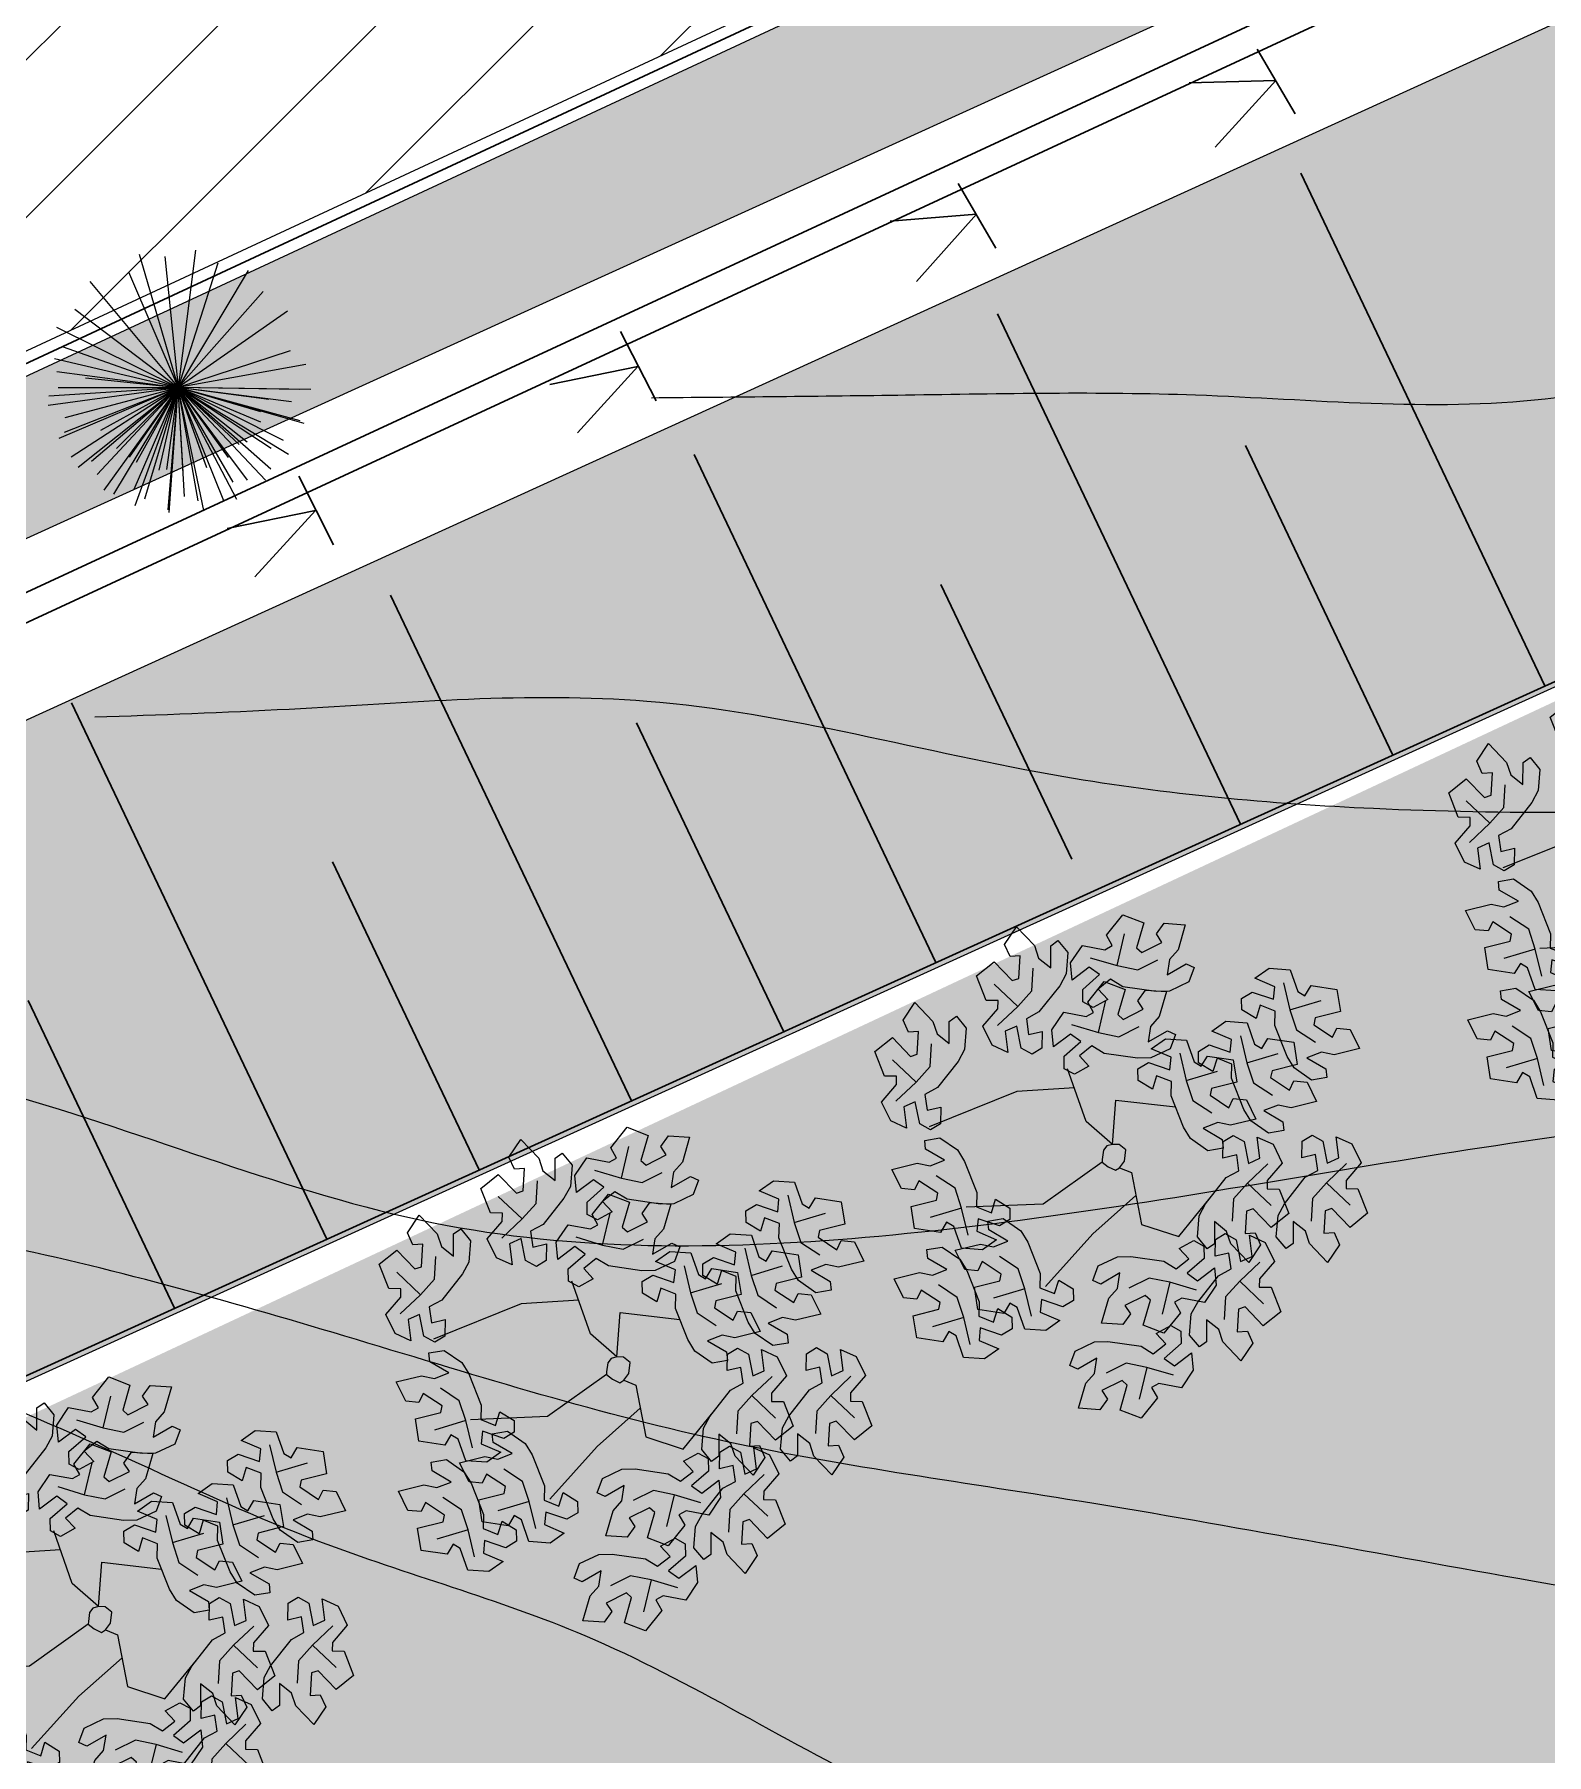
# Model space of a CAD drawing. Header units: millimetres. Extents: x 5637 to 6048, y 3385 to 3927.
# Drawn here: x 5880.16 to 5893.72, y 3518.58 to 3534.02 of the extents above; entities that cross this region are included whole.
import ezdxf

# ---------------------------------------------------------------- set-up
doc = ezdxf.new("R2010")
doc.units = ezdxf.units.MM
doc.layers.add('Contour Lines', color=253, linetype='Continuous')
doc.layers.add('dr', color=7, linetype='Continuous', lineweight=30, true_color=0x424d8a)
for name, color, linetype, lineweight in [('hatch', 253, 'Continuous', 13), ('project gr', 250, 'Continuous', 30), ('road', 19, 'Continuous', 30), ('trees new', 7, 'Continuous', 20)]:
    doc.layers.add(name, color=color, linetype=linetype, lineweight=lineweight)
doc.layers.add('plants1', color=7, linetype='Continuous', true_color=0x89ee5d)
doc.styles.get("Standard").update_dxf_attribs({"font": 'arial.ttf'})
pattern_1 = [(45, (2816.3681, -1263.7476), (-0.265165043, 0.265165043), []), (135, (2816.3681, -1263.7476), (-0.79549513, 0.265165043), [0.9375, -0.5625])]

# ---------------------------------------------------------------- blocks, each defined once
blk = doc.blocks.new('212')
at = {"color": 48, "linetype": 'Continuous'}
for p, q in [((2813.16, 4856.989), (2813.307, 4857.173)), ((2813.307, 4857.173), (2813.495, 4857.1)), ((2812.246, 4856.905), (2812.352, 4857.064)), ((2812.352, 4857.064), (2812.514, 4856.895)), ((2813.212, 4856.895), (2813.16, 4856.989)), ((2813.16, 4856.989), (2813.16, 4856.989)), ((2813.255, 4856.716), (2813.323, 4857.001)), ((2813.495, 4857.1), (2813.43, 4856.875)), ((2813.608, 4857), (2813.677, 4857.096)), ((2813.658, 4856.924), (2813.608, 4857)), ((2813.677, 4857.096), (2813.867, 4857.083)), ((2813.867, 4857.083), (2813.802, 4856.858)), ((2812.295, 4856.797), (2812.246, 4856.905)), ((2812.514, 4856.895), (2812.551, 4856.783)), ((2812.66, 4856.894), (2812.725, 4856.94)), ((2812.66, 4856.696), (2812.66, 4856.894)), ((2812.725, 4856.94), (2812.813, 4856.833)), ((2812.813, 4856.833), (2812.797, 4856.642)), ((2812.838, 4856.74), (2812.944, 4856.897)), ((2812.944, 4856.897), (2813.146, 4856.859)), ((2813.146, 4856.859), (2813.212, 4856.895)), ((2813.43, 4856.875), (2813.477, 4856.833)), ((2813.477, 4856.833), (2813.658, 4856.924)), ((2813.802, 4856.858), (2813.724, 4856.77)), ((2811.994, 4856.623), (2812.151, 4856.749)), ((2812.151, 4856.749), (2812.314, 4856.581)), ((2812.386, 4856.803), (2812.295, 4856.797)), ((2812.374, 4856.601), (2812.386, 4856.803)), ((2812.49, 4856.49), (2812.502, 4856.693)), ((2812.551, 4856.783), (2812.66, 4856.696)), ((2812.853, 4856.586), (2812.838, 4856.74)), ((2813.006, 4856.701), (2812.853, 4856.586)), ((2813.098, 4856.635), (2813.006, 4856.701)), ((2813.015, 4856.787), (2813.255, 4856.716)), ((2813.255, 4856.716), (2813.44, 4856.678)), ((2813.44, 4856.678), (2813.621, 4856.768)), ((2813.724, 4856.77), (2813.703, 4856.632)), ((2813.703, 4856.632), (2813.875, 4856.731)), ((2813.875, 4856.731), (2813.947, 4856.699)), ((2813.947, 4856.699), (2813.899, 4856.569)), ((2814.492, 4856.602), (2814.619, 4856.692)), ((2814.619, 4856.692), (2814.808, 4856.679)), ((2814.808, 4856.679), (2814.876, 4856.485)), ((2812.08, 4856.404), (2811.994, 4856.623)), ((2812.364, 4856.35), (2812.151, 4856.551)), ((2812.314, 4856.581), (2812.374, 4856.601)), ((2812.74, 4856.536), (2812.554, 4856.3)), ((2812.797, 4856.642), (2812.74, 4856.536)), ((2812.947, 4856.502), (2813.098, 4856.635)), ((2812.992, 4856.389), (2813.139, 4856.573)), ((2813.197, 4856.594), (2813.085, 4856.506)), ((2813.139, 4856.573), (2813.327, 4856.501)), ((2813.307, 4856.527), (2813.197, 4856.594)), ((2813.605, 4856.484), (2813.307, 4856.527)), ((2813.899, 4856.569), (2813.725, 4856.487)), ((2814.669, 4856.527), (2814.492, 4856.602)), ((2814.658, 4856.414), (2814.669, 4856.527)), ((2814.748, 4856.562), (2814.806, 4856.319)), ((2814.94, 4856.446), (2814.995, 4856.538)), ((2814.995, 4856.538), (2814.995, 4856.538)), ((2814.995, 4856.538), (2815.228, 4856.503)), ((2811.335, 4856.226), (2811.441, 4856.385)), ((2811.441, 4856.385), (2811.603, 4856.216)), ((2812.187, 4856.402), (2812.08, 4856.404)), ((2812.08, 4856.404), (2812.08, 4856.404)), ((2812.186, 4856.327), (2812.187, 4856.402)), ((2812.364, 4856.35), (2812.49, 4856.49)), ((2812.949, 4856.391), (2812.947, 4856.502)), ((2812.947, 4856.502), (2812.947, 4856.502)), ((2813.04, 4856.341), (2812.949, 4856.391)), ((2813.044, 4856.296), (2812.992, 4856.389)), ((2812.992, 4856.389), (2812.992, 4856.389)), ((2813.171, 4856.413), (2813.04, 4856.341)), ((2813.085, 4856.506), (2813.171, 4856.413)), ((2813.087, 4856.116), (2813.155, 4856.402)), ((2813.327, 4856.501), (2813.262, 4856.276)), ((2813.44, 4856.4), (2813.509, 4856.497)), ((2813.49, 4856.324), (2813.44, 4856.4)), ((2813.509, 4856.497), (2813.699, 4856.484)), ((2813.725, 4856.487), (2813.605, 4856.484)), ((2813.699, 4856.484), (2813.634, 4856.259)), ((2814.371, 4856.422), (2814.467, 4856.479)), ((2814.374, 4856.318), (2814.371, 4856.422)), ((2814.467, 4856.479), (2814.467, 4856.479)), ((2814.467, 4856.479), (2814.658, 4856.414)), ((2814.806, 4856.319), (2815.087, 4856.403)), ((2814.876, 4856.485), (2814.94, 4856.446)), ((2815.228, 4856.503), (2815.259, 4856.304)), ((2811.384, 4856.118), (2811.335, 4856.226)), ((2811.603, 4856.216), (2811.64, 4856.104)), ((2811.749, 4856.017), (2811.75, 4856.215)), ((2811.75, 4856.215), (2811.814, 4856.261)), ((2811.814, 4856.261), (2811.902, 4856.154)), ((2812.052, 4856.172), (2812.186, 4856.327)), ((2812.182, 4856.178), (2812.364, 4856.35)), ((2812.554, 4856.3), (2812.441, 4856.239)), ((2812.441, 4856.239), (2812.461, 4856.097)), ((2812.671, 4856.141), (2812.777, 4856.298)), ((2812.777, 4856.298), (2812.979, 4856.26)), ((2812.979, 4856.26), (2813.044, 4856.296)), ((2813.262, 4856.276), (2813.309, 4856.234)), ((2813.309, 4856.234), (2813.49, 4856.324)), ((2813.634, 4856.259), (2813.556, 4856.171)), ((2814.106, 4856.127), (2814.232, 4856.217)), ((2814.232, 4856.217), (2814.421, 4856.204)), ((2814.502, 4856.24), (2814.374, 4856.318)), ((2814.539, 4856.361), (2814.502, 4856.24)), ((2814.672, 4856.308), (2814.539, 4856.361)), ((2814.669, 4856.18), (2814.672, 4856.308)), ((2814.806, 4856.319), (2814.865, 4856.14)), ((2815.031, 4856.247), (2815.019, 4856.186)), ((2815.259, 4856.304), (2815.031, 4856.247)), ((2811.083, 4855.944), (2811.24, 4856.07)), ((2811.24, 4856.07), (2811.403, 4855.901)), ((2811.475, 4856.124), (2811.384, 4856.118)), ((2811.463, 4855.921), (2811.475, 4856.124)), ((2811.64, 4856.104), (2811.749, 4856.017)), ((2811.902, 4856.154), (2811.886, 4855.963)), ((2812.135, 4856.001), (2812.052, 4856.172)), ((2812.356, 4856.174), (2812.252, 4856.127)), ((2812.252, 4856.127), (2812.276, 4855.937)), ((2812.395, 4855.976), (2812.356, 4856.174)), ((2812.461, 4856.097), (2812.584, 4856.126)), ((2812.584, 4856.126), (2812.581, 4855.976)), ((2812.685, 4855.986), (2812.671, 4856.141)), ((2812.838, 4856.102), (2812.685, 4855.986)), ((2812.931, 4856.035), (2812.838, 4856.102)), ((2812.847, 4856.188), (2813.087, 4856.116)), ((2813.087, 4856.116), (2813.272, 4856.078)), ((2813.272, 4856.078), (2813.453, 4856.169)), ((2813.556, 4856.171), (2813.535, 4856.033)), ((2813.535, 4856.033), (2813.707, 4856.132)), ((2813.562, 4855.969), (2813.689, 4856.059)), ((2813.689, 4856.059), (2813.878, 4856.046)), ((2813.707, 4856.132), (2813.779, 4856.099)), ((2813.779, 4856.099), (2813.731, 4855.969)), ((2814.282, 4856.052), (2814.106, 4856.127)), ((2814.361, 4856.087), (2814.419, 4855.844)), ((2814.421, 4856.204), (2814.489, 4856.01)), ((2814.553, 4855.971), (2814.608, 4856.063)), ((2814.608, 4856.063), (2814.608, 4856.063)), ((2814.608, 4856.063), (2814.841, 4856.028)), ((2814.78, 4855.9), (2814.669, 4856.18)), ((2814.865, 4856.14), (2815.034, 4856.028)), ((2815.019, 4856.186), (2815.188, 4856.074)), ((2815.188, 4856.074), (2815.228, 4856.156)), ((2815.228, 4856.156), (2815.346, 4856.144)), ((2815.346, 4856.144), (2815.43, 4855.972)), ((2811.169, 4855.725), (2811.083, 4855.944)), ((2811.403, 4855.901), (2811.463, 4855.921)), ((2811.579, 4855.811), (2811.591, 4856.014)), ((2811.886, 4855.963), (2811.829, 4855.857)), ((2812.276, 4855.937), (2812.135, 4856.001)), ((2812.493, 4855.922), (2812.395, 4855.976)), ((2812.395, 4855.976), (2812.395, 4855.976)), ((2812.581, 4855.976), (2812.493, 4855.922)), ((2812.779, 4855.903), (2812.931, 4856.035)), ((2813.029, 4855.995), (2812.917, 4855.906)), ((2812.917, 4855.906), (2813.003, 4855.814)), ((2813.139, 4855.928), (2813.029, 4855.995)), ((2813.437, 4855.885), (2813.139, 4855.928)), ((2813.731, 4855.969), (2813.557, 4855.888)), ((2813.739, 4855.894), (2813.562, 4855.969)), ((2813.818, 4855.929), (2813.876, 4855.686)), ((2813.878, 4856.046), (2813.946, 4855.852)), ((2813.985, 4855.946), (2814.08, 4856.004)), ((2813.987, 4855.843), (2813.985, 4855.946)), ((2814.01, 4855.813), (2814.065, 4855.905)), ((2814.065, 4855.905), (2814.065, 4855.905)), ((2814.065, 4855.905), (2814.298, 4855.87)), ((2814.08, 4856.004), (2814.08, 4856.004)), ((2814.08, 4856.004), (2814.271, 4855.939)), ((2814.271, 4855.939), (2814.282, 4856.052)), ((2814.419, 4855.844), (2814.701, 4855.928)), ((2814.489, 4856.01), (2814.553, 4855.971)), ((2814.841, 4856.028), (2814.872, 4855.829)), ((2815.088, 4855.94), (2814.958, 4855.89)), ((2815.203, 4855.916), (2815.088, 4855.94)), ((2815.43, 4855.972), (2815.203, 4855.916)), ((2811.453, 4855.67), (2811.24, 4855.872)), ((2811.453, 4855.67), (2811.579, 4855.811)), ((2811.829, 4855.857), (2811.643, 4855.621)), ((2812.781, 4855.791), (2812.779, 4855.903)), ((2812.779, 4855.903), (2812.779, 4855.903)), ((2812.872, 4855.742), (2812.781, 4855.791)), ((2812.978, 4855.318), (2812.811, 4855.791)), ((2813.003, 4855.814), (2812.872, 4855.742)), ((2813.557, 4855.888), (2813.437, 4855.885)), ((2813.441, 4855.789), (2813.537, 4855.846)), ((2813.444, 4855.685), (2813.441, 4855.789)), ((2813.537, 4855.846), (2813.537, 4855.846)), ((2813.537, 4855.846), (2813.727, 4855.781)), ((2813.727, 4855.781), (2813.739, 4855.894)), ((2813.876, 4855.686), (2814.157, 4855.77)), ((2813.946, 4855.852), (2814.01, 4855.813)), ((2814.115, 4855.765), (2813.987, 4855.843)), ((2814.152, 4855.886), (2814.115, 4855.765)), ((2814.285, 4855.833), (2814.152, 4855.886)), ((2814.282, 4855.705), (2814.285, 4855.833)), ((2814.298, 4855.87), (2814.329, 4855.671)), ((2814.419, 4855.844), (2814.479, 4855.665)), ((2814.645, 4855.772), (2814.632, 4855.711)), ((2814.872, 4855.829), (2814.645, 4855.772)), ((2814.843, 4855.798), (2814.78, 4855.9)), ((2815, 4855.688), (2814.843, 4855.798)), ((2814.958, 4855.89), (2815.129, 4855.79)), ((2815.129, 4855.79), (2815.137, 4855.711)), ((2811.141, 4855.492), (2811.275, 4855.648)), ((2811.276, 4855.723), (2811.169, 4855.725)), ((2811.169, 4855.725), (2811.169, 4855.725)), ((2811.271, 4855.499), (2811.453, 4855.67)), ((2811.275, 4855.648), (2811.276, 4855.723)), ((2811.643, 4855.621), (2811.53, 4855.56)), ((2812.872, 4855.62), (2812.357, 4855.587)), ((2813.572, 4855.607), (2813.444, 4855.685)), ((2813.609, 4855.728), (2813.572, 4855.607)), ((2813.742, 4855.675), (2813.609, 4855.728)), ((2813.739, 4855.547), (2813.742, 4855.675)), ((2813.876, 4855.686), (2813.935, 4855.507)), ((2814.101, 4855.614), (2814.089, 4855.553)), ((2814.329, 4855.671), (2814.101, 4855.614)), ((2814.393, 4855.425), (2814.282, 4855.705)), ((2814.479, 4855.665), (2814.648, 4855.553)), ((2814.632, 4855.711), (2814.801, 4855.599)), ((2814.801, 4855.599), (2814.842, 4855.681)), ((2814.842, 4855.681), (2814.959, 4855.669)), ((2814.959, 4855.669), (2815.044, 4855.497)), ((2815.137, 4855.711), (2815, 4855.688)), ((2811.224, 4855.322), (2811.141, 4855.492)), ((2811.445, 4855.494), (2811.341, 4855.448)), ((2811.341, 4855.448), (2811.365, 4855.257)), ((2811.484, 4855.297), (2811.445, 4855.494)), ((2811.53, 4855.56), (2811.55, 4855.418)), ((2811.55, 4855.418), (2811.673, 4855.447)), ((2812.357, 4855.587), (2811.568, 4855.27)), ((2811.673, 4855.447), (2811.67, 4855.297)), ((2813.213, 4855.112), (2813.244, 4855.51)), ((2813.244, 4855.51), (2813.778, 4855.448)), ((2813.85, 4855.267), (2813.739, 4855.547)), ((2813.935, 4855.507), (2814.104, 4855.395)), ((2814.089, 4855.553), (2814.258, 4855.441)), ((2814.258, 4855.441), (2814.298, 4855.523)), ((2814.298, 4855.523), (2814.416, 4855.511)), ((2814.416, 4855.511), (2814.5, 4855.339)), ((2814.701, 4855.465), (2814.571, 4855.415)), ((2814.817, 4855.441), (2814.701, 4855.465)), ((2815.044, 4855.497), (2814.817, 4855.441)), ((2811.365, 4855.257), (2811.224, 4855.322)), ((2811.582, 4855.243), (2811.484, 4855.297)), ((2811.484, 4855.297), (2811.484, 4855.297)), ((2811.67, 4855.297), (2811.582, 4855.243)), ((2814.158, 4855.307), (2814.028, 4855.257)), ((2814.273, 4855.284), (2814.158, 4855.307)), ((2814.5, 4855.339), (2814.273, 4855.284)), ((2814.456, 4855.323), (2814.393, 4855.425)), ((2814.614, 4855.213), (2814.456, 4855.323)), ((2814.571, 4855.415), (2814.743, 4855.315)), ((2814.743, 4855.315), (2814.75, 4855.236)), ((2811.529, 4855.148), (2811.665, 4855.171)), ((2811.536, 4855.069), (2811.529, 4855.148)), ((2811.665, 4855.171), (2811.823, 4855.062)), ((2813.913, 4855.165), (2813.85, 4855.267)), ((2814.07, 4855.055), (2813.913, 4855.165)), ((2814.028, 4855.257), (2814.199, 4855.157)), ((2814.199, 4855.157), (2814.207, 4855.079)), ((2814.205, 4854.989), (2814.208, 4855.138)), ((2814.208, 4855.138), (2814.296, 4855.192)), ((2814.296, 4855.192), (2814.394, 4855.138)), ((2814.394, 4855.138), (2814.394, 4855.138)), ((2814.394, 4855.138), (2814.433, 4854.941)), ((2814.537, 4854.988), (2814.513, 4855.178)), ((2814.513, 4855.178), (2814.654, 4855.113)), ((2814.75, 4855.236), (2814.614, 4855.213)), ((2814.912, 4854.991), (2814.915, 4855.141)), ((2814.915, 4855.141), (2815.004, 4855.195)), ((2815.004, 4855.195), (2815.101, 4855.141)), ((2815.101, 4855.141), (2815.101, 4855.141)), ((2815.101, 4855.141), (2815.14, 4854.943)), ((2815.244, 4854.99), (2815.221, 4855.18)), ((2815.221, 4855.18), (2815.362, 4855.116)), ((2811.708, 4854.97), (2811.536, 4855.069)), ((2811.823, 4855.062), (2811.886, 4854.959)), ((2813.122, 4854.977), (2813.121, 4854.953)), ((2813.133, 4855.059), (2813.122, 4854.977)), ((2813.162, 4855.099), (2813.133, 4855.059)), ((2813.213, 4855.112), (2813.162, 4855.099)), ((2813.274, 4855.111), (2813.213, 4855.112)), ((2813.334, 4855.062), (2813.274, 4855.111)), ((2813.321, 4854.962), (2813.334, 4855.062)), ((2814.207, 4855.079), (2814.07, 4855.055)), ((2814.328, 4855.017), (2814.205, 4854.989)), ((2814.348, 4854.876), (2814.328, 4855.017)), ((2814.433, 4854.941), (2814.537, 4854.988)), ((2814.654, 4855.113), (2814.737, 4854.943)), ((2815.035, 4855.02), (2814.912, 4854.991)), ((2815.056, 4854.878), (2815.035, 4855.02)), ((2815.14, 4854.943), (2815.244, 4854.99)), ((2815.362, 4855.116), (2815.445, 4854.945)), ((2811.235, 4854.887), (2811.463, 4854.943)), ((2811.32, 4854.715), (2811.235, 4854.887)), ((2811.463, 4854.943), (2811.578, 4854.919)), ((2811.578, 4854.919), (2811.708, 4854.97)), ((2811.801, 4854.719), (2811.632, 4854.831)), ((2811.886, 4854.959), (2811.997, 4854.679)), ((2813.121, 4854.953), (2812.593, 4854.577)), ((2813.121, 4854.953), (2813.175, 4854.911)), ((2813.175, 4854.911), (2813.241, 4854.88)), ((2813.241, 4854.88), (2813.276, 4854.903)), ((2813.276, 4854.903), (2813.321, 4854.962)), ((2813.276, 4854.903), (2813.384, 4854.859)), ((2813.384, 4854.859), (2813.474, 4854.394)), ((2814.235, 4854.814), (2814.348, 4854.876)), ((2814.607, 4854.937), (2814.425, 4854.765)), ((2814.737, 4854.943), (2814.603, 4854.787)), ((2814.943, 4854.817), (2815.056, 4854.878)), ((2815.314, 4854.939), (2815.133, 4854.767)), ((2815.445, 4854.945), (2815.311, 4854.789)), ((2811.438, 4854.704), (2811.32, 4854.715)), ((2811.478, 4854.785), (2811.438, 4854.704)), ((2811.647, 4854.674), (2811.478, 4854.785)), ((2811.635, 4854.612), (2811.647, 4854.674)), ((2811.86, 4854.54), (2811.801, 4854.719)), ((2811.997, 4854.679), (2811.994, 4854.551)), ((2814.049, 4854.578), (2814.235, 4854.814)), ((2814.425, 4854.765), (2814.299, 4854.624)), ((2814.425, 4854.765), (2814.638, 4854.563)), ((2814.603, 4854.787), (2814.602, 4854.712)), ((2814.602, 4854.712), (2814.709, 4854.711)), ((2814.709, 4854.711), (2814.709, 4854.711)), ((2814.709, 4854.711), (2814.795, 4854.491)), ((2814.757, 4854.58), (2814.943, 4854.817)), ((2815.133, 4854.767), (2815.007, 4854.626)), ((2815.133, 4854.767), (2815.345, 4854.566)), ((2815.311, 4854.789), (2815.309, 4854.715)), ((2815.309, 4854.715), (2815.416, 4854.713)), ((2815.416, 4854.713), (2815.416, 4854.713)), ((2815.416, 4854.713), (2815.502, 4854.494)), ((2811.407, 4854.556), (2811.635, 4854.612)), ((2811.438, 4854.357), (2811.407, 4854.556)), ((2811.86, 4854.54), (2811.579, 4854.456)), ((2811.918, 4854.297), (2811.86, 4854.54)), ((2812.593, 4854.577), (2811.902, 4854.548)), ((2811.994, 4854.551), (2812.127, 4854.498)), ((2812.127, 4854.498), (2812.164, 4854.619)), ((2812.164, 4854.619), (2812.292, 4854.541)), ((2812.292, 4854.541), (2812.294, 4854.438)), ((2813.424, 4854.652), (2813.038, 4854.309)), ((2813.809, 4854.284), (2814.091, 4854.631)), ((2813.992, 4854.472), (2814.049, 4854.578)), ((2814.299, 4854.624), (2814.287, 4854.422)), ((2814.475, 4854.534), (2814.416, 4854.514)), ((2814.638, 4854.365), (2814.475, 4854.534)), ((2814.699, 4854.475), (2814.757, 4854.58)), ((2815.007, 4854.626), (2814.995, 4854.424)), ((2815.123, 4854.516), (2815.111, 4854.314)), ((2815.183, 4854.536), (2815.123, 4854.516)), ((2815.345, 4854.367), (2815.183, 4854.536)), ((2811.726, 4854.413), (2811.671, 4854.321)), ((2811.79, 4854.374), (2811.726, 4854.413)), ((2811.858, 4854.18), (2811.79, 4854.374)), ((2812.008, 4854.445), (2811.997, 4854.332)), ((2812.199, 4854.38), (2812.008, 4854.445)), ((2812.097, 4854.422), (2812.234, 4854.446)), ((2812.105, 4854.344), (2812.097, 4854.422)), ((2812.294, 4854.438), (2812.199, 4854.38)), ((2812.199, 4854.38), (2812.199, 4854.38)), ((2812.234, 4854.446), (2812.391, 4854.336)), ((2813.474, 4854.394), (2813.809, 4854.284)), ((2813.976, 4854.281), (2813.992, 4854.472)), ((2814.238, 4854.331), (2814.129, 4854.419)), ((2814.129, 4854.419), (2814.129, 4854.22)), ((2814.416, 4854.514), (2814.403, 4854.312)), ((2814.795, 4854.491), (2814.638, 4854.365)), ((2814.683, 4854.283), (2814.699, 4854.475)), ((2814.945, 4854.334), (2814.836, 4854.421)), ((2814.836, 4854.421), (2814.836, 4854.223)), ((2815.502, 4854.494), (2815.345, 4854.367)), ((2811.671, 4854.321), (2811.438, 4854.357)), ((2811.671, 4854.321), (2811.671, 4854.321)), ((2811.803, 4854.162), (2812.031, 4854.217)), ((2811.997, 4854.332), (2812.173, 4854.257)), ((2812.031, 4854.217), (2812.146, 4854.194)), ((2812.173, 4854.257), (2812.047, 4854.167)), ((2812.276, 4854.244), (2812.105, 4854.344)), ((2812.146, 4854.194), (2812.276, 4854.244)), ((2812.391, 4854.336), (2812.454, 4854.234)), ((2812.454, 4854.234), (2812.565, 4853.954)), ((2813.038, 4854.309), (2812.612, 4853.837)), ((2813.812, 4854.177), (2813.943, 4854.249)), ((2813.943, 4854.249), (2814.034, 4854.2)), ((2814.064, 4854.174), (2813.976, 4854.281)), ((2814.129, 4854.22), (2814.064, 4854.174)), ((2814.134, 4854.108), (2814.137, 4854.258)), ((2814.137, 4854.258), (2814.226, 4854.312)), ((2814.226, 4854.312), (2814.323, 4854.257)), ((2814.275, 4854.22), (2814.238, 4854.331)), ((2814.437, 4854.051), (2814.275, 4854.22)), ((2814.323, 4854.257), (2814.323, 4854.257)), ((2814.323, 4854.257), (2814.362, 4854.06)), ((2814.403, 4854.312), (2814.494, 4854.317)), ((2814.543, 4854.21), (2814.437, 4854.051)), ((2814.466, 4854.107), (2814.443, 4854.297)), ((2814.443, 4854.297), (2814.584, 4854.233)), ((2814.494, 4854.317), (2814.543, 4854.21)), ((2814.584, 4854.233), (2814.667, 4854.062)), ((2814.772, 4854.177), (2814.683, 4854.283)), ((2814.836, 4854.223), (2814.772, 4854.177)), ((2814.982, 4854.222), (2814.945, 4854.334)), ((2815.144, 4854.053), (2814.982, 4854.222)), ((2815.111, 4854.314), (2815.202, 4854.32)), ((2815.251, 4854.212), (2815.144, 4854.053)), ((2815.202, 4854.32), (2815.251, 4854.212)), ((2811.549, 4854.168), (2811.686, 4854.191)), ((2811.557, 4854.089), (2811.549, 4854.168)), ((2811.728, 4853.989), (2811.557, 4854.089)), ((2811.686, 4854.191), (2811.843, 4854.082)), ((2811.888, 4853.99), (2811.803, 4854.162)), ((2811.843, 4854.082), (2811.906, 4853.979)), ((2812.047, 4854.167), (2811.858, 4854.18)), ((2812.046, 4854.06), (2812.006, 4853.978)), ((2812.215, 4853.948), (2812.046, 4854.06)), ((2812.369, 4853.994), (2812.2, 4854.106)), ((2813.085, 4854.022), (2813.258, 4854.104)), ((2813.258, 4854.104), (2813.379, 4854.107)), ((2813.379, 4854.107), (2813.676, 4854.063)), ((2813.676, 4854.063), (2813.786, 4853.996)), ((2813.786, 4853.996), (2813.899, 4854.085)), ((2813.899, 4854.085), (2813.812, 4854.177)), ((2814.036, 4854.088), (2813.885, 4853.956)), ((2814.034, 4854.2), (2814.036, 4854.088)), ((2814.036, 4854.088), (2814.036, 4854.088)), ((2814.257, 4854.137), (2814.134, 4854.108)), ((2814.278, 4853.995), (2814.257, 4854.137)), ((2814.536, 4854.056), (2814.355, 4853.884)), ((2814.362, 4854.06), (2814.466, 4854.107)), ((2814.667, 4854.062), (2814.533, 4853.906)), ((2811.256, 4853.907), (2811.483, 4853.963)), ((2811.34, 4853.735), (2811.256, 4853.907)), ((2811.483, 4853.963), (2811.598, 4853.939)), ((2811.598, 4853.939), (2811.728, 4853.989)), ((2812.006, 4853.978), (2811.888, 4853.99)), ((2811.906, 4853.979), (2812.017, 4853.699)), ((2812.203, 4853.887), (2812.215, 4853.948)), ((2812.428, 4853.815), (2812.369, 4853.994)), ((2812.565, 4853.954), (2812.562, 4853.826)), ((2813.037, 4853.892), (2813.085, 4854.022)), ((2813.281, 4853.958), (2813.109, 4853.859)), ((2813.259, 4853.82), (2813.281, 4853.958)), ((2813.544, 4853.913), (2813.362, 4853.823)), ((2813.729, 4853.875), (2813.544, 4853.913)), ((2813.885, 4853.956), (2813.977, 4853.889)), ((2813.977, 4853.889), (2814.13, 4854.005)), ((2813.979, 4853.697), (2814.165, 4853.933)), ((2814.13, 4854.005), (2814.145, 4853.85)), ((2814.165, 4853.933), (2814.278, 4853.995)), ((2814.533, 4853.906), (2814.531, 4853.832)), ((2811.498, 4853.805), (2811.458, 4853.724)), ((2811.667, 4853.693), (2811.498, 4853.805)), ((2811.821, 4853.739), (2811.652, 4853.851)), ((2811.975, 4853.83), (2812.203, 4853.887)), ((2812.006, 4853.631), (2811.975, 4853.83)), ((2812.428, 4853.815), (2812.147, 4853.731)), ((2812.486, 4853.572), (2812.428, 4853.815)), ((2812.562, 4853.826), (2812.695, 4853.773)), ((2812.695, 4853.773), (2812.732, 4853.894)), ((2812.732, 4853.894), (2812.86, 4853.816)), ((2812.86, 4853.816), (2812.863, 4853.712)), ((2813.109, 4853.859), (2813.037, 4853.892)), ((2813.181, 4853.732), (2813.259, 4853.82)), ((2813.507, 4853.757), (2813.325, 4853.667)), ((2813.554, 4853.715), (2813.507, 4853.757)), ((2813.729, 4853.875), (2813.66, 4853.589)), ((2813.968, 4853.803), (2813.729, 4853.875)), ((2814.145, 4853.85), (2814.039, 4853.693)), ((2814.229, 4853.743), (2814.217, 4853.541)), ((2814.355, 4853.884), (2814.229, 4853.743)), ((2814.355, 4853.884), (2814.568, 4853.682)), ((2814.531, 4853.832), (2814.638, 4853.83)), ((2814.638, 4853.83), (2814.638, 4853.83)), ((2814.638, 4853.83), (2814.724, 4853.611)), ((2811.458, 4853.724), (2811.34, 4853.735)), ((2811.427, 4853.575), (2811.655, 4853.632)), ((2811.655, 4853.632), (2811.667, 4853.693)), ((2811.88, 4853.56), (2811.821, 4853.739)), ((2812.239, 4853.596), (2812.006, 4853.631)), ((2812.017, 4853.699), (2812.014, 4853.571)), ((2812.147, 4853.518), (2812.184, 4853.639)), ((2812.184, 4853.639), (2812.312, 4853.561)), ((2812.294, 4853.688), (2812.239, 4853.596)), ((2812.239, 4853.596), (2812.239, 4853.596)), ((2812.358, 4853.649), (2812.294, 4853.688)), ((2812.426, 4853.455), (2812.358, 4853.649)), ((2812.576, 4853.72), (2812.565, 4853.607)), ((2812.565, 4853.607), (2812.742, 4853.532)), ((2812.767, 4853.655), (2812.576, 4853.72)), ((2812.863, 4853.712), (2812.767, 4853.655)), ((2812.767, 4853.655), (2812.767, 4853.655)), ((2813.116, 4853.507), (2813.181, 4853.732)), ((2813.376, 4853.591), (2813.307, 4853.495)), ((2813.325, 4853.667), (2813.376, 4853.591)), ((2813.489, 4853.49), (2813.554, 4853.715)), ((2813.823, 4853.602), (2813.676, 4853.418)), ((2813.837, 4853.731), (2813.771, 4853.695)), ((2813.771, 4853.695), (2813.823, 4853.602)), ((2813.823, 4853.602), (2813.823, 4853.602)), ((2814.039, 4853.693), (2813.837, 4853.731)), ((2813.905, 4853.4), (2813.921, 4853.591)), ((2813.921, 4853.591), (2813.979, 4853.697)), ((2814.345, 4853.633), (2814.333, 4853.431)), ((2814.405, 4853.653), (2814.345, 4853.633)), ((2814.567, 4853.484), (2814.405, 4853.653)), ((2814.724, 4853.611), (2814.567, 4853.484)), ((2811.458, 4853.376), (2811.427, 4853.575)), ((2811.88, 4853.56), (2811.599, 4853.476)), ((2811.938, 4853.317), (2811.88, 4853.56)), ((2812.014, 4853.571), (2812.147, 4853.518)), ((2812.028, 4853.465), (2812.017, 4853.352)), ((2812.219, 4853.4), (2812.028, 4853.465)), ((2812.315, 4853.458), (2812.219, 4853.4)), ((2812.312, 4853.561), (2812.315, 4853.458)), ((2812.615, 4853.442), (2812.426, 4853.455)), ((2812.742, 4853.532), (2812.615, 4853.442)), ((2813.307, 4853.495), (2813.116, 4853.507)), ((2813.676, 4853.418), (2813.489, 4853.49)), ((2813.606, 4853.414), (2813.737, 4853.486)), ((2813.737, 4853.486), (2813.828, 4853.436)), ((2813.828, 4853.436), (2813.83, 4853.325)), ((2814.167, 4853.45), (2814.058, 4853.538)), ((2814.058, 4853.538), (2814.058, 4853.34)), ((2814.204, 4853.339), (2814.167, 4853.45)), ((2814.333, 4853.431), (2814.424, 4853.437)), ((2814.424, 4853.437), (2814.473, 4853.329)), ((2811.691, 4853.341), (2811.458, 4853.376)), ((2811.746, 4853.433), (2811.691, 4853.341)), ((2811.691, 4853.341), (2811.691, 4853.341)), ((2811.81, 4853.394), (2811.746, 4853.433)), ((2811.878, 4853.2), (2811.81, 4853.394)), ((2812.017, 4853.352), (2812.194, 4853.277)), ((2812.219, 4853.4), (2812.219, 4853.4)), ((2812.878, 4853.258), (2813.052, 4853.34)), ((2813.052, 4853.34), (2813.172, 4853.343)), ((2813.172, 4853.343), (2813.47, 4853.3)), ((2813.47, 4853.3), (2813.58, 4853.233)), ((2813.58, 4853.233), (2813.692, 4853.321)), ((2813.692, 4853.321), (2813.606, 4853.414)), ((2813.83, 4853.325), (2813.678, 4853.192)), ((2813.83, 4853.325), (2813.83, 4853.325)), ((2813.994, 4853.294), (2813.905, 4853.4)), ((2814.058, 4853.34), (2813.994, 4853.294)), ((2814.366, 4853.17), (2814.204, 4853.339)), ((2814.473, 4853.329), (2814.366, 4853.17)), ((2812.067, 4853.187), (2811.878, 4853.2)), ((2812.194, 4853.277), (2812.067, 4853.187)), ((2812.83, 4853.128), (2812.878, 4853.258)), ((2812.902, 4853.095), (2812.83, 4853.128)), ((2813.074, 4853.194), (2812.902, 4853.095)), ((2813.053, 4853.056), (2813.074, 4853.194)), ((2813.337, 4853.149), (2813.156, 4853.059)), ((2813.522, 4853.111), (2813.337, 4853.149)), ((2813.678, 4853.192), (2813.771, 4853.126)), ((2813.771, 4853.126), (2813.924, 4853.241)), ((2813.924, 4853.241), (2813.939, 4853.087)), ((2812.975, 4852.968), (2813.053, 4853.056)), ((2813.3, 4852.994), (2813.119, 4852.903)), ((2813.347, 4852.952), (2813.3, 4852.994)), ((2813.522, 4853.111), (2813.454, 4852.826)), ((2813.762, 4853.04), (2813.522, 4853.111)), ((2813.939, 4853.087), (2813.832, 4852.929)), ((2812.91, 4852.744), (2812.975, 4852.968)), ((2813.169, 4852.827), (2813.1, 4852.731)), ((2813.119, 4852.903), (2813.169, 4852.827)), ((2813.282, 4852.727), (2813.347, 4852.952)), ((2813.617, 4852.838), (2813.47, 4852.654)), ((2813.63, 4852.967), (2813.565, 4852.932)), ((2813.565, 4852.932), (2813.617, 4852.838)), ((2813.617, 4852.838), (2813.617, 4852.838)), ((2813.832, 4852.929), (2813.63, 4852.967)), ((2813.1, 4852.731), (2812.91, 4852.744)), ((2813.47, 4852.654), (2813.282, 4852.727))]:
    blk.add_line(p, q, dxfattribs=at)
at = {"layer": 'plants1', "color": 48, "linetype": 'Continuous'}
blk.add_line((2813.213, 4855.112), (2812.978, 4855.318), dxfattribs=at)
blk = doc.blocks.new('LCCNDP03')
at = {"color": 0}
for p in [(-0.0942, 0.5129), (0.1198, 0.4961), (0.0008, 0.49), (-0.2952, 0.4376), (-0.1995, 0.457), (0.1962, 0.4352), (-0.3153, 0.3611), (0.3067, 0.3904), (-0.4456, 0.2845), (0.3595, 0.2487), (0.4314, 0.2157), (-0.4706, 0.1679), (0.4765, 0.1311), (-0.5172, 0.0821), (0.4339, 0.1181), (-0.4715, 0.0176), (0.4194, 0.065), (0.3339, 0.0487), (0.4706, 0.0046), (-0.4906, -0.0341), (-0.4713, -0.1762), (-0.4677, -0.0781), (-0.4628, -0.2111), (-0.446, -0.1349), (-0.3883, -0.2377), (-0.3873, -0.3189), (-0.3743, -0.291), (-0.357, -0.0707), (-0.3234, -0.3743), (-0.2864, -0.4035), (-0.2446, -0.367), (-0.2439, -0.2444), (-0.2094, -0.4093), (-0.1672, -0.2944), (-0.1671, -0.4591), (-0.128, -0.4633), (-0.1109, -0.312), (-0.0802, -0.3228), (-0.0597, -0.4233), (-0.0375, -0.4819), (-0.0099, -0.4468), (0.488, 0), (0.3186, -0.0048), (0.0382, -0.317), (0.1755, -0.2585), (0.1867, -0.3966), (0.1317, -0.3963), (0.0867, -0.4614), (0.2752, -0.1475), (0.3437, -0.2679), (0.2937, -0.2909), (0.2804, -0.3689), (0.4316, -0.0849), (0.396, -0.1269), (0.4169, -0.2032), (0.0112, -0.3278), (0.1007, -0.3089), (0.1824, -0.2675), (0.0936, -0.4704), (0.2505, -0.2064), (0.2172, -0.4253), (0.3005, -0.1297), (0.325, -0.3498), (0.329, -0.0427), (0.4096, -0.2489), (0.4652, -0.1296)]:
    blk.add_line(p, (-0.009, -0.0059), dxfattribs=at)
at = {"color": 0, "flags": 1}
for tag, p in [('SIZE', (0, 0)), ('ITEM', (0, -0.0701))]:
    blk.add_attdef(tag, p, '', height=0.0409, dxfattribs=at)

msp = doc.modelspace()

# ---------------------------------------------------------------- hatches: boundary and pattern name
at = {"layer": 'hatch'}
h = msp.add_hatch(dxfattribs=at)
h.set_pattern_fill('ANSI31', color=256, scale=8, style=0)
h.set_pattern_definition([(45, (2816.3681, -1263.7476), (-0.70710678, 0.70710678), [])])
h.paths.add_polyline_path([(5866.53, 3543.827), (5867.753, 3543.826), (5868.93, 3544.275), (5880.134, 3549.525), (5887.297, 3534.536), (5873.735, 3528.224)])
at = {"layer": 'plants1'}
h = msp.add_hatch(dxfattribs=at)
h.set_pattern_fill('ANSI38', color=256, scale=3, style=0)
h.set_pattern_definition(pattern_1)
edge = h.paths.add_edge_path()
edge.add_line((5867.34, 3539.402), (5867.92, 3539.013))
edge.add_line((5867.92, 3539.013), (5868.308, 3538.645))
edge.add_line((5868.308, 3538.645), (5868.752, 3538.148))
edge.add_line((5868.752, 3538.148), (5869.041, 3537.742))
edge.add_line((5869.041, 3537.742), (5873.636, 3527.954))
edge.add_line((5873.636, 3527.954), (5903.83, 3542.008))
edge.add_line((5903.83, 3542.008), (5918.292, 3541.262))
edge.add_line((5918.292, 3541.262), (5941.162, 3551.495))
edge.add_line((5941.162, 3551.495), (5950.483, 3563.852))
edge.add_line((5950.483, 3563.852), (5964.275, 3570.231))
edge.add_line((5964.275, 3570.231), (5965.741, 3570.87))
edge.add_arc((5969.427, 3564.866), 7.045, 27.8009, 121.5464, ccw=False)
edge.add_arc((5969.675, 3565.205), 6.671, -45.7784, 26.2211, ccw=False)
edge.add_line((5974.327, 3560.424), (5968.693, 3565.053))
edge.add_line((5968.693, 3565.053), (5960.295, 3566.736))
edge.add_line((5960.295, 3566.736), (5952.863, 3563.409))
edge.add_line((5952.863, 3563.409), (5951.176, 3562.582))
edge.add_line((5951.176, 3562.582), (5942, 3550.445))
edge.add_line((5942, 3550.445), (5918.535, 3539.942))
edge.add_line((5918.535, 3539.942), (5904.708, 3540.697))
edge.add_line((5904.708, 3540.697), (5873.015, 3526.282))
edge.add_line((5873.015, 3526.282), (5867.474, 3538.114))
edge.add_line((5867.474, 3538.114), (5850.757, 3543.697))
edge.add_line((5850.757, 3543.697), (5843.662, 3553.614))
edge.add_arc((5860.091, 3565.369), 20.202, 201.3953, 215.5839, ccw=False)
edge.add_line((5841.281, 3557.999), (5825.633, 3591.334))
edge.add_line((5825.633, 3591.334), (5826.243, 3603.828))
edge.add_line((5826.243, 3603.828), (5807.932, 3643.213))
edge.add_line((5807.932, 3643.213), (5807.544, 3643.019))
edge.add_line((5807.544, 3643.019), (5797.983, 3663.178))
edge.add_line((5797.983, 3663.178), (5798.221, 3663.231))
edge.add_line((5798.221, 3663.231), (5798.431, 3663.244))
edge.add_arc((5796.471, 3658.681), 4.965, 43.2819, 66.7604, ccw=False)
edge.add_arc((5798.419, 3659.931), 2.724, 20.3316, 52.2783, ccw=False)
edge.add_line((5800.974, 3660.877), (5827.02, 3605.063))
edge.add_arc((5822.581, 3602.992), 4.898, -5.6385, 25.0165, ccw=False)
edge.add_line((5827.456, 3602.511), (5827.027, 3592.341))
edge.add_arc((5831.442, 3591.753), 4.454, 172.4152, 196.7576)
edge.add_line((5827.177, 3590.469), (5842.181, 3557.926))
edge.add_line((5842.181, 3557.926), (5843.932, 3555.588))
edge.add_line((5843.932, 3555.588), (5844.458, 3554.733))
edge.add_line((5844.458, 3554.733), (5845.512, 3553.146))
edge.add_line((5845.512, 3553.146), (5846.227, 3552.147))
edge.add_line((5846.227, 3552.147), (5850.021, 3546.975))
edge.add_arc((5853.593, 3549.596), 4.43, 216.2648, 225.9659)
edge.add_arc((5856.006, 3552.091), 7.901, 225.9659, 233.1983)
edge.add_arc((5852.865, 3547.894), 2.659, 233.1983, 246.1025)
edge.add_arc((5864.548, 3574.26), 31.498, 246.1025, 247.3946)
edge.add_line((5852.441, 3545.182), (5866.919, 3539.623))
edge.add_line((5866.919, 3539.623), (5867.34, 3539.402))
h = msp.add_hatch(dxfattribs=at)
h.set_pattern_fill('ANSI38', color=256, scale=3, style=0)
h.set_pattern_definition(pattern_1)
edge = h.paths.add_edge_path()
edge.add_line((5725.364, 3655.929), (5797.285, 3662.691))
edge.add_line((5797.285, 3662.691), (5824.807, 3603.238))
edge.add_line((5824.807, 3603.238), (5824.228, 3590.88))
edge.add_line((5824.228, 3590.88), (5841.23, 3554.438))
edge.add_line((5841.23, 3554.438), (5849.602, 3542.469))
edge.add_line((5849.602, 3542.469), (5866.561, 3537.067))
edge.add_line((5866.561, 3537.067), (5872.441, 3524.382))
edge.add_line((5872.441, 3524.382), (5904.707, 3539.095))
edge.add_line((5904.707, 3539.095), (5918.188, 3538.464))
edge.add_line((5918.188, 3538.464), (5942.734, 3549.513))
edge.add_line((5942.734, 3549.513), (5952.304, 3561.86))
edge.add_line((5952.304, 3561.86), (5960.573, 3565.61))
edge.add_line((5960.573, 3565.61), (5967.929, 3564.035))
edge.add_line((5967.929, 3564.035), (5968.822, 3563.47))
edge.add_line((5968.822, 3563.47), (5964.54, 3561.462))
edge.add_line((5964.54, 3561.462), (5955.845, 3557.471))
edge.add_line((5955.845, 3557.471), (5946.359, 3544.948))
edge.add_line((5946.359, 3544.948), (5919.845, 3533.075))
edge.add_line((5919.845, 3533.075), (5906.098, 3533.757))
edge.add_line((5906.098, 3533.757), (5874.594, 3519.437))
edge.add_arc((5872.372, 3524.323), 5.368, 204.0277, 294.4439, ccw=False)
edge.add_line((5867.469, 3522.138), (5862.463, 3532.33))
edge.add_line((5862.463, 3532.33), (5846.443, 3537.982))
edge.add_line((5846.443, 3537.982), (5836.473, 3552.342))
edge.add_line((5836.473, 3552.342), (5835.014, 3554.644))
edge.add_line((5835.014, 3554.644), (5818.867, 3589.841))
edge.add_line((5818.867, 3589.841), (5819.521, 3602.274))
edge.add_line((5819.521, 3602.274), (5801.553, 3640.604))
edge.add_line((5801.553, 3640.604), (5788.295, 3640.187))
edge.add_line((5788.295, 3640.187), (5786.912, 3635.335))
edge.add_line((5786.912, 3635.335), (5741.72, 3631.437))
edge.add_line((5741.72, 3631.437), (5726.648, 3641.007))
edge.add_line((5726.648, 3641.007), (5725.364, 3655.929))
at = {"layer": 'plants1', "lineweight": 9, "true_color": 0x87ea5d}
h = msp.add_hatch(dxfattribs=at)
h.set_pattern_fill('GRASS', color=83, style=0)
h.set_pattern_definition([(90, (2816.3681, -1263.7476), (-0.70710678, 0.70710678), [0.1875, -1.22671356]), (45, (2816.3681, -1263.7476), (-0.70710678, 0.70710678), [0.1875, -0.8125]), (135, (2816.3681, -1263.7476), (-0.70710678, -0.70710678), [0.1875, -0.8125])])
edge = h.paths.add_edge_path()
edge.add_line((5983.543, 3551.446), (5969.641, 3562.838))
edge.add_line((5969.641, 3562.838), (5966.492, 3561.769))
edge.add_line((5966.492, 3561.769), (5955.921, 3557.3))
edge.add_line((5955.921, 3557.3), (5946.239, 3544.639))
edge.add_line((5946.239, 3544.639), (5920.217, 3532.994))
edge.add_line((5920.217, 3532.994), (5906.122, 3533.806))
edge.add_line((5906.122, 3533.806), (5874.303, 3518.906))
edge.add_arc((5872.286, 3523.588), 5.098, 205.9057, 293.3056, ccw=False)
edge.add_line((5867.7, 3521.361), (5862.632, 3531.794))
edge.add_line((5862.632, 3531.794), (5846.301, 3537.846))
edge.add_line((5846.301, 3537.846), (5835.705, 3553.19))
edge.add_line((5835.705, 3553.19), (5829.87, 3565.464))
edge.add_line((5829.87, 3565.464), (5818.952, 3589.788))
edge.add_line((5818.952, 3589.788), (5819.105, 3602.063))
edge.add_line((5819.105, 3602.063), (5812.502, 3616.946))
edge.add_line((5812.502, 3616.946), (5783.214, 3614.413))
edge.add_line((5783.214, 3614.413), (5742.277, 3610.94))
edge.add_line((5742.277, 3610.94), (5740.644, 3628.009))
edge.add_line((5740.644, 3628.009), (5728.217, 3636.089))
edge.add_line((5728.217, 3636.089), (5724.527, 3634.145))
edge.add_line((5724.527, 3634.145), (5745.964, 3596.015))
edge.add_line((5745.964, 3596.015), (5750.559, 3599.374))
edge.add_line((5750.559, 3599.374), (5769.623, 3566.839))
edge.add_line((5769.623, 3566.839), (5734.816, 3545.998))
edge.add_line((5734.816, 3545.998), (5735.197, 3544.983))
edge.add_line((5735.197, 3544.983), (5738.117, 3540.416))
edge.add_line((5738.117, 3540.416), (5741.545, 3535.468))
edge.add_line((5741.545, 3535.468), (5749.037, 3527.602))
edge.add_line((5749.037, 3527.602), (5798.599, 3480.165))
edge.add_arc((5805.583, 3474.341), 9.094, 39.829, 140.171, ccw=False)
edge.add_line((5812.566, 3480.165), (5813.836, 3478.643))
edge.add_line((5813.836, 3478.643), (5821.581, 3487.397))
edge.add_line((5821.581, 3487.397), (5830.343, 3479.658))
edge.add_line((5830.343, 3479.658), (5822.089, 3470.396))
edge.add_line((5822.089, 3470.396), (5822.851, 3469.382))
edge.add_line((5822.851, 3469.382), (5809.501, 3454.18))
edge.add_line((5809.501, 3454.18), (5804.183, 3458.066))
edge.add_line((5804.183, 3458.066), (5802.357, 3455.686))
edge.add_line((5802.357, 3455.686), (5805.85, 3451.087))
edge.add_line((5805.85, 3451.087), (5796.325, 3440.222))
edge.add_line((5796.325, 3440.222), (5784.02, 3450.626))
edge.add_line((5784.02, 3450.626), (5793.014, 3461.339))
edge.add_line((5793.014, 3461.339), (5795.526, 3459.325))
edge.add_line((5795.526, 3459.325), (5796.853, 3460.965))
edge.add_line((5796.853, 3460.965), (5791.157, 3465.936))
edge.add_line((5791.157, 3465.936), (5792.654, 3467.652))
edge.add_arc((5786.627, 3472.912), 8, 318.8869, 400.7908)
edge.add_line((5792.683, 3478.138), (5782.845, 3488.438))
edge.add_line((5782.845, 3488.438), (5763.729, 3506.991))
edge.add_line((5763.729, 3506.991), (5752.522, 3518.421))
edge.add_line((5752.522, 3518.421), (5734.816, 3536.224))
edge.add_line((5734.816, 3536.224), (5726.083, 3549.349))
edge.add_line((5726.083, 3549.349), (5715.102, 3569.233))
edge.add_line((5715.102, 3569.233), (5688.066, 3610.011))
edge.add_line((5688.066, 3610.011), (5687.669, 3609.779))
edge.add_line((5687.669, 3609.779), (5701.642, 3588.088))
edge.add_line((5701.642, 3588.088), (5696.039, 3584.445))
edge.add_line((5696.039, 3584.445), (5702.714, 3568.95))
edge.add_line((5702.714, 3568.95), (5693.954, 3563.085))
edge.add_line((5693.954, 3563.085), (5685.569, 3556.596))
edge.add_line((5685.569, 3556.596), (5723.081, 3502.397))
edge.add_line((5723.081, 3502.397), (5785.06, 3394.671))
edge.add_line((5785.06, 3394.671), (5883.788, 3413.05))
edge.add_line((5883.788, 3413.05), (5919.33, 3457.939))
edge.add_line((5919.33, 3457.939), (5966.333, 3498.085))
edge.add_line((5966.333, 3498.085), (6010.1, 3522.463))
edge.add_line((6010.1, 3522.463), (6039.964, 3496.517))
edge.add_line((6039.964, 3496.517), (6039.964, 3522.841))
edge.add_line((6039.964, 3522.841), (6037.045, 3526.909))
edge.add_line((6037.045, 3526.909), (6033.325, 3517.218))
edge.add_line((6033.325, 3517.218), (6030.351, 3517.764))
edge.add_line((6030.351, 3517.764), (6029.211, 3517.176))
edge.add_line((6029.211, 3517.176), (6022.483, 3530.585))
edge.add_line((6022.483, 3530.585), (6022.593, 3530.842))
edge.add_line((6022.593, 3530.842), (5996.701, 3552.464))
edge.add_line((5996.701, 3552.464), (5983.543, 3551.446))

# ---------------------------------------------------------------- linework, layer by layer
at = {"layer": 'Contour Lines', "lineweight": 5, "ltscale": 0.5}
for points in [[(5834.074, 3568.511), (5835.536, 3566.222), (5837.387, 3563.981), (5839.877, 3560.903), (5841.558, 3558.687), (5843.288, 3555.959), (5846.869, 3550.056), (5848.649, 3547.755), (5849.57, 3545.884), (5851.012, 3541.251), (5851.841, 3538.49), (5853.471, 3535.741), (5854.852, 3532.611), (5856.847, 3530.004), (5858.167, 3527.611), (5859.671, 3525.831), (5861.666, 3523.377), (5863.703, 3521.52), (5865.404, 3520.261), (5867.509, 3519.894), (5870.609, 3519.127), (5873.924, 3518.298), (5878.137, 3517.131), (5881.083, 3516.794), (5884.306, 3516.548), (5887.6, 3515.312), (5889.841, 3513.87), (5891.59, 3511.539), (5894.169, 3509.023), (5896.471, 3507.796), (5897.576, 3507.213)], [(5898.376, 3509.212), (5895.368, 3510.654), (5892.176, 3513.569), (5890.58, 3514.949), (5887.725, 3516.514), (5884.902, 3517.465), (5882.692, 3517.71), (5880.512, 3518.078), (5877.566, 3518.723), (5875.909, 3519.428), (5872.891, 3519.895), (5870.313, 3519.987), (5866.722, 3520.601), (5864.758, 3521.398), (5862.763, 3523.208), (5861.596, 3524.466), (5859.724, 3527.657)], [(5913.3, 3517.284), (5910.344, 3517.92), (5906.939, 3518.369), (5906.639, 3518.369), (5899.342, 3519.191), (5893.466, 3520.164), (5889.425, 3520.875), (5886.169, 3521.436), (5882.838, 3522.371), (5879.646, 3523.197), (5876.278, 3523.496), (5873.247, 3523.122), (5870.852, 3523.122)]]:
    msp.add_spline(points, degree=3, dxfattribs=at)
for points, knots in [([(5850.743, 3549.509), (5850.755, 3549.482), (5851.144, 3548.553), (5852.179, 3546.757), (5853.146, 3543.824), (5854.493, 3541.023), (5855.893, 3537.704), (5857.787, 3534.352), (5859.453, 3531.222), (5860.711, 3528.361), (5861.394, 3525.843), (5863.16, 3523.916), (5864.283, 3522.254), (5865.825, 3521.484), (5867.295, 3520.783), (5869.157, 3520.794), (5871.499, 3520.712), (5873.768, 3521.476), (5875.829, 3522.296), (5877.74, 3522.382), (5880.038, 3521.784), (5882.355, 3520.503), (5885.336, 3519.713), (5887.663, 3518.194), (5889.831, 3517.448), (5890.817, 3516.717), (5891.103, 3516.505)], [49.551129, 49.551129, 49.551129, 49.551129, 49.730896, 55.589095, 61.929287, 68.194944, 74.225073, 83.524245, 91.273747, 95.465193, 102.329738, 106.491956, 111.039374, 114.063412, 116.674348, 120.726954, 124.995944, 130.699834, 134.86804, 138.259557, 141.957286, 148.976896, 154.046242, 160.295673, 165.504597, 167.633512, 167.633512, 167.633512, 167.633512]), ([(5889.566, 3505.05), (5889.178, 3505.561), (5888.346, 3506.656), (5887.889, 3508.73), (5887.175, 3510.441), (5886.217, 3511.816), (5884.245, 3512.416), (5881.967, 3513.652), (5878.576, 3513.737), (5875.218, 3515.246), (5871.424, 3516.059), (5868.194, 3516.964), (5865.391, 3517.026), (5863.769, 3518.735), (5861.655, 3520.269), (5859.622, 3522.821), (5856.556, 3524.686), (5853.207, 3527.419), (5850.554, 3530.639), (5847.828, 3533.506), (5846.292, 3535.314), (5845.023, 3536.162), (5844.579, 3537.06), (5844.811, 3537.929), (5845.034, 3538.44), (5845.112, 3538.607)], [0, 0, 0, 0, 3.811912, 8.157659, 12.498109, 15.017564, 17.802024, 24.467022, 30.474614, 37.636491, 46.324593, 53.647521, 57.95726, 62.341884, 67.066036, 73.767395, 81.581323, 88.417558, 99.629548, 106.490932, 112.220187, 113.730458, 115.574577, 117.774284, 118.875877, 118.875877, 118.875877, 118.875877]), ([(5916.368, 3529.989), (5915.266, 3530.136), (5913.085, 3530.428), (5910.011, 3531.907), (5906.452, 3531.83), (5902.659, 3531.87), (5898.255, 3532.306), (5894.353, 3530.457), (5890.747, 3530.836), (5888.081, 3530.778), (5886.453, 3530.764), (5885.692, 3530.757)], [84.014582, 84.014582, 84.014582, 84.014582, 90.658109, 97.19327, 104.04808, 111.603549, 120.155385, 130.083821, 136.355585, 141.557954, 146.12036, 146.12036, 146.12036, 146.12036]), ([(5880.698, 3527.895), (5881.279, 3527.915), (5882.928, 3527.971), (5885.867, 3528.239), (5889.048, 3527.314), (5892.425, 3527.013), (5895.795, 3527.041), (5899.773, 3527.562), (5903.703, 3527.963), (5907.451, 3528.023), (5911.099, 3527.494), (5913.979, 3526.63), (5915.919, 3526.309), (5916.368, 3526.244)], [0, 0, 0, 0, 3.494911, 9.91037, 17.514643, 23.102482, 30.229368, 37.682279, 47.155443, 53.925657, 60.113795, 69.188934, 71.9126, 71.9126, 71.9126, 71.9126]), ([(5854.051, 3525.762), (5854.973, 3525.077), (5857.417, 3523.247), (5860.93, 3520.415), (5863.853, 3516.935), (5867.56, 3515.912), (5870.887, 3515.252), (5874.451, 3514.691), (5877.014, 3512.893), (5879.59, 3511.959), (5882.093, 3511.831), (5883.954, 3511.111), (5885.267, 3510.62), (5885.515, 3510.298), (5885.525, 3510.283)], [99.597457, 99.597457, 99.597457, 99.597457, 106.479447, 117.911338, 126.831502, 132.783984, 140.381212, 147.44099, 153.99293, 158.860948, 163.730818, 168.713946, 171.229228, 171.348286, 171.348286, 171.348286, 171.348286]), ([(5883.731, 3502.767), (5883.364, 3503.571), (5882.674, 3505.086), (5881.421, 3507.266), (5880.262, 3509.24), (5878.197, 3511.03), (5875.746, 3511.967), (5873.069, 3512.895), (5870.247, 3513.71), (5867.718, 3514.879), (5864.693, 3515.341), (5862.643, 3517.614), (5859.553, 3519.355), (5857.279, 3522.258), (5854.689, 3523.708), (5853.312, 3524.697), (5852.876, 3525.021)], [0, 0, 0, 0, 5.299495, 9.976315, 15.107945, 18.913454, 26.122541, 30.627536, 35.963494, 43.700296, 47.325786, 53.863897, 61.126049, 68.556094, 75.486289, 78.742603, 78.742603, 78.742603, 78.742603]), ([(5875.441, 3524.965), (5876.147, 3524.992), (5877.693, 3525.051), (5880.528, 3524.436), (5883.759, 3523.071), (5889.192, 3523.169), (5895.169, 3524.672), (5902.041, 3524.237), (5907.247, 3524.218), (5911.603, 3524.296), (5914.206, 3523.039), (5915.838, 3522.481), (5916.368, 3522.33)], [0, 0, 0, 0, 4.225013, 9.246759, 17.266504, 25.014721, 41.255376, 54.058845, 65.940513, 72.75269, 79.717912, 83.013573, 83.013573, 83.013573, 83.013573])]:
    msp.add_open_spline(points, degree=3, knots=knots, dxfattribs=at)
at = {"layer": 'dr', "color": 4, "ltscale": 0.5}
for p, q in [((5890.517, 3533.585), (5891.294, 3533.605)), ((5891.294, 3533.605), (5890.75, 3533.007)), ((5887.835, 3532.344), (5888.608, 3532.406)), ((5888.608, 3532.406), (5888.07, 3531.803)), ((5884.781, 3530.877), (5885.572, 3531.04)), ((5885.572, 3531.04), (5885.029, 3530.443)), ((5881.887, 3529.586), (5882.678, 3529.749)), ((5882.678, 3529.749), (5882.134, 3529.151))]:
    msp.add_line(p, q, dxfattribs=at)
at = {"layer": 'dr', "ltscale": 0.5}
msp.add_lwpolyline([(5872.802, 3525.638), (5895.115, 3535.984), (5899.443, 3537.915), (5904.642, 3540.156), (5918.574, 3539.444), (5931.354, 3545.127), (5940.084, 3549.036), (5942.306, 3550.036), (5951.551, 3562.283), (5960.445, 3566.244)], dxfattribs=at)
at = {"layer": 'dr', "color": 4, "ltscale": 0.5}
for points in [[(5872.907, 3525.412), (5895.219, 3535.757), (5899.543, 3537.686), (5904.687, 3539.903), (5918.621, 3539.192), (5931.456, 3544.899), (5940.186, 3548.808), (5942.467, 3549.834), (5951.712, 3562.081), (5960.472, 3565.983), (5968.207, 3564.336), (5983.67, 3551.708), (5997.821, 3552.829), (5997.821, 3552.829), (6024.042, 3531.411)], [(5891.127, 3533.888), (5891.467, 3533.307)], [(5888.443, 3532.682), (5888.783, 3532.101)], [(5885.414, 3531.353), (5885.734, 3530.733)], [(5882.53, 3530.056), (5882.839, 3529.441)]]:
    msp.add_lwpolyline(points, dxfattribs=at)
at = {"layer": 'hatch'}
msp.add_lwpolyline([(5866.53, 3543.827), (5867.753, 3543.826), (5868.93, 3544.275), (5880.134, 3549.525), (5887.297, 3534.536), (5873.735, 3528.224)], close=True, dxfattribs=at)
at = {"layer": 'plants1'}
msp.add_lwpolyline([(5725.364, 3655.929), (5797.285, 3662.691), (5824.807, 3603.238), (5824.228, 3590.88), (5841.23, 3554.438), (5849.602, 3542.469), (5866.561, 3537.067), (5872.441, 3524.382), (5904.707, 3539.095), (5918.188, 3538.464)], dxfattribs=at)
for points in [[(5919.845, 3533.075), (5906.098, 3533.757), (5874.594, 3519.437, -0.416343), (5867.469, 3522.138), (5862.463, 3532.33), (5846.443, 3537.982), (5836.473, 3552.342), (5835.014, 3554.644), (5818.867, 3589.841), (5819.521, 3602.274), (5801.553, 3640.604), (5788.295, 3640.187), (5786.912, 3635.335), (5741.72, 3631.437), (5726.648, 3641.007), (5725.364, 3655.929)], [(5918.535, 3539.942), (5904.708, 3540.697), (5873.015, 3526.282), (5867.474, 3538.114), (5850.757, 3543.697), (5843.662, 3553.614, -0.061989), (5841.281, 3557.999), (5825.633, 3591.334)], [(5827.177, 3590.469), (5842.181, 3557.926), (5843.932, 3555.588), (5844.458, 3554.733), (5845.512, 3553.146), (5846.227, 3552.147), (5850.021, 3546.975, 0.042355), (5850.514, 3546.411, 0.031568), (5851.273, 3545.765, 0.056365), (5851.788, 3545.463, 0.005638), (5852.441, 3545.182), (5866.919, 3539.623), (5867.34, 3539.402), (5867.92, 3539.013), (5868.308, 3538.645), (5868.752, 3538.148), (5869.041, 3537.742), (5873.636, 3527.954), (5903.83, 3542.008), (5918.292, 3541.262)]]:
    msp.add_lwpolyline(points, format="xyb", dxfattribs=at)
at = {"layer": 'project gr', "lineweight": 30}
msp.add_line((5906.06, 3533.782), (5874.585, 3519.488), dxfattribs=at)
for points in [[(5891.518, 3532.773), (5893.709, 3528.173)], [(5888.796, 3531.511), (5890.977, 3526.932)], [(5886.075, 3530.249), (5888.245, 3525.692)], [(5891.021, 3530.33), (5892.343, 3527.553)], [(5883.353, 3528.987), (5885.513, 3524.451)], [(5888.29, 3529.085), (5889.465, 3526.619)], [(5880.49, 3528.022), (5882.781, 3523.21)], [(5885.56, 3527.841), (5886.879, 3525.071)], [(5882.83, 3526.596), (5884.147, 3523.831)], [(5880.1, 3525.351), (5881.415, 3522.59)]]:
    msp.add_lwpolyline(points, dxfattribs=at)
at = {"layer": 'road', "lineweight": 30, "ltscale": 0.5}
msp.add_lwpolyline([(5869.396, 3537.292), (5873.687, 3528.092), (5903.807, 3542.108), (5918.27, 3541.363), (5941.084, 3551.57), (5950.425, 3563.944), (5967.413, 3571.722)], dxfattribs=at)

# ---------------------------------------------------------------- block references
at = {"layer": 'plants1'}
for p in [(3081.762, -1328.729), (3076.615, -1331.052), (3072.168, -1332.959), (3067.519, -1335.199)]:
    msp.add_blockref('212', p, dxfattribs=at)
at = {"layer": 'trees new', "color": 84, "xscale": 2.362499999995074, "yscale": 2.362499999995074, "zscale": 2.362499999995074, "rotation": 343.4518148223149}
msp.add_blockref('LCCNDP03', (5881.471, 3530.858), dxfattribs=at)

doc.saveas('drawing.dxf')
